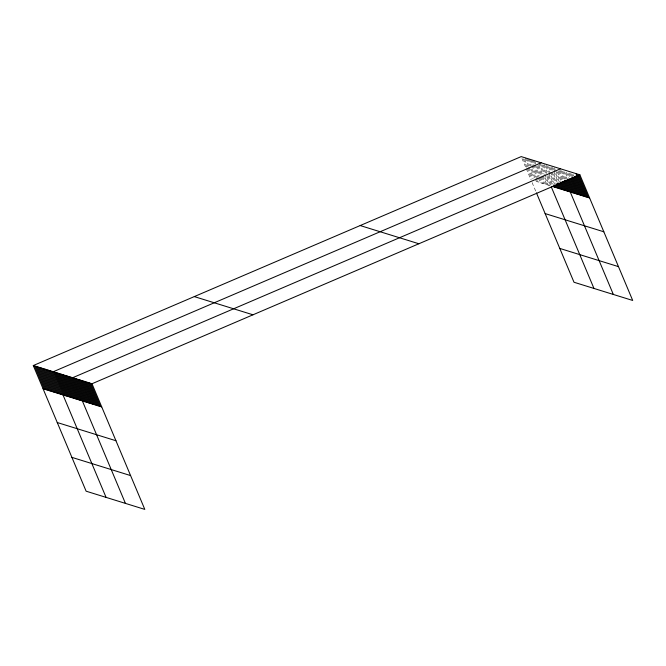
<?xml version="1.0" encoding="UTF-8"?>
<svg xmlns="http://www.w3.org/2000/svg" width="666" height="666" viewBox="0 0 666 666"><rect width="100%" height="100%" fill="white"/><g stroke="black" fill="none" stroke-linecap="round" stroke-linejoin="round"><path stroke-width="0.5" stroke-dasharray="3.33 2.5" d="M572.91 174.259L573.692 176.107M571.619 173.859L572.793 176.632M570.329 173.451L571.503 176.232M569.039 173.052L570.987 177.689M568.14 173.576L569.696 177.289M566.458 172.253L568.797 177.814M565.559 172.777L567.89 178.338M563.877 171.453L566.991 178.863M562.587 171.054L566.092 179.387M561.296 170.654L565.184 179.92M559.998 170.246L563.894 179.512M559.099 170.779L563.386 180.969M558.2 171.304L562.096 180.569M557.3 171.828L561.188 181.094M554.445 167.724L555.228 169.572M555.619 170.504L560.289 181.618M553.546 168.248L559.39 182.143M551.864 166.925L553.421 170.629M553.812 171.553L558.483 182.675M550.965 167.449L552.131 170.23M553.687 173.934L557.192 182.268M549.675 167.049L556.293 182.8M548.384 166.642L550.332 171.279M550.715 172.203L555.394 183.325M546.703 165.318L554.487 183.849M545.795 165.842L548.526 172.328M548.917 173.26L553.588 184.374M544.122 164.519L547.236 171.928M548.792 175.633L552.688 184.898M543.215 165.043L551.398 184.499M541.924 164.644L545.429 172.985M546.986 176.69L550.882 185.956L536.247 181.418L535.081 178.638M540.209 163.303L549.55 185.539M538.877 162.887L543.548 174.009M545.104 177.714L548.226 185.131M538.711 165.26L542.607 174.525M542.998 175.449L546.894 184.715M537.77 165.776L545.562 184.299M534.498 160.722L540.725 175.549M541.117 176.482L544.23 183.891M533.166 160.315L534.723 164.019M535.114 164.943L539.785 176.065M540.176 176.989L542.898 183.475M531.834 159.898L533.391 163.611M533.782 164.535L538.844 176.582M539.235 177.506L541.575 183.067M530.502 159.49L537.903 177.089M538.295 178.022L540.243 182.651M529.17 159.074L531.51 164.635M531.901 165.559L538.911 182.243M527.847 158.666L535.63 177.198M536.022 178.122L537.579 181.826M526.515 158.25L529.628 165.659M531.185 169.372L534.69 177.705M525.183 157.842L528.687 166.175M529.079 167.099L533.749 178.222M524.633 159.282L527.747 166.691M528.138 167.616L532.808 178.738M523.301 158.866L526.806 167.208M527.197 168.132L531.868 179.254M521.969 158.45L525.865 167.715M526.257 168.648L530.927 179.762M532.117 182.584L536.063 191.975"/><path stroke-width="1" d="M33.3 365.542L91.991 383.749L144.805 509.398L86.122 491.192L33.3 365.542L521.195 156.602L579.878 174.808L632.7 300.458L574.009 282.251L536.455 192.915M541.15 162.787L53.255 371.736L106.077 497.385M560.514 168.798L72.619 377.739L125.441 503.396M91.991 383.749L579.878 174.808M552.172 186.355L589.618 197.969M545.146 213.586L603.837 231.793M559.79 248.426L618.481 266.633M360.189 225.549L418.881 243.756M194.305 296.595L252.997 314.802M43.04 388.711L101.723 406.909M57.251 422.527L115.942 440.734M71.903 457.375L130.594 475.582M578.587 174.409L588.328 197.569M577.688 174.933L587.037 197.169M576.007 173.601L585.747 196.77M575.882 175.982L584.457 196.37M574.983 176.507L583.166 195.971M574.084 177.039L581.868 195.563M573.176 177.564L580.577 195.163M571.886 177.164L579.287 194.763M571.378 178.613L577.996 194.364M570.479 179.137L576.706 193.964M569.18 178.738L575.416 193.565M568.281 179.262L574.125 193.165M567.382 179.795L572.835 192.765M566.475 180.32L571.545 192.366M565.576 180.844L613.336 294.447M564.285 180.444L568.955 191.558M563.777 181.893L567.665 191.159M562.479 181.493L566.375 190.759M561.58 182.018L565.084 190.359M560.68 182.551L563.794 189.96M559.781 183.075L562.504 189.56M558.874 183.6L561.213 189.161M557.584 183.2L559.923 188.761M556.684 183.724L558.632 188.353M556.168 185.173L557.342 187.954M554.878 184.773L556.052 187.554M553.979 185.306L554.753 187.154M551.282 186.896L593.964 288.445M90.701 383.35L100.433 406.51M89.411 382.95L99.142 406.11M88.12 382.55L97.852 405.711M86.821 382.151L96.562 405.311M85.531 381.743L95.271 404.911M84.241 381.343L93.981 404.512M82.95 380.944L92.691 404.112M81.66 380.544L91.4 403.713M80.37 380.144L90.11 403.305M79.079 379.745L88.811 402.905M77.789 379.345L87.521 402.505M76.498 378.946L86.23 402.106M75.208 378.546L84.94 401.706M73.909 378.138L83.65 401.307M71.329 377.339L81.069 400.507M70.038 376.939L79.778 400.108M68.748 376.54L78.488 399.7M67.457 376.14L77.198 399.3M66.167 375.741L75.907 398.901M64.877 375.341L74.609 398.501M63.586 374.941L73.318 398.101M62.296 374.533L72.028 397.702M61.006 374.134L70.738 397.302M59.707 373.734L69.447 396.903M58.417 373.335L68.157 396.503M57.126 372.935L66.866 396.095M55.836 372.535L65.576 395.696M54.545 372.136L64.286 395.296M51.923 371.32L61.663 394.488M50.591 370.904L60.331 394.072M49.267 370.496L58.999 393.656M47.935 370.08L57.667 393.248M46.603 369.672L56.344 392.832M45.271 369.255L55.012 392.424M43.939 368.847L53.68 392.008M42.616 368.431L52.348 391.6M41.284 368.023L51.016 391.183M39.952 367.607L49.692 390.767M38.62 367.191L48.36 390.359M37.288 366.783L47.028 389.943M35.964 366.367L45.696 389.535M34.632 365.959L44.364 389.119"/></g></svg>
